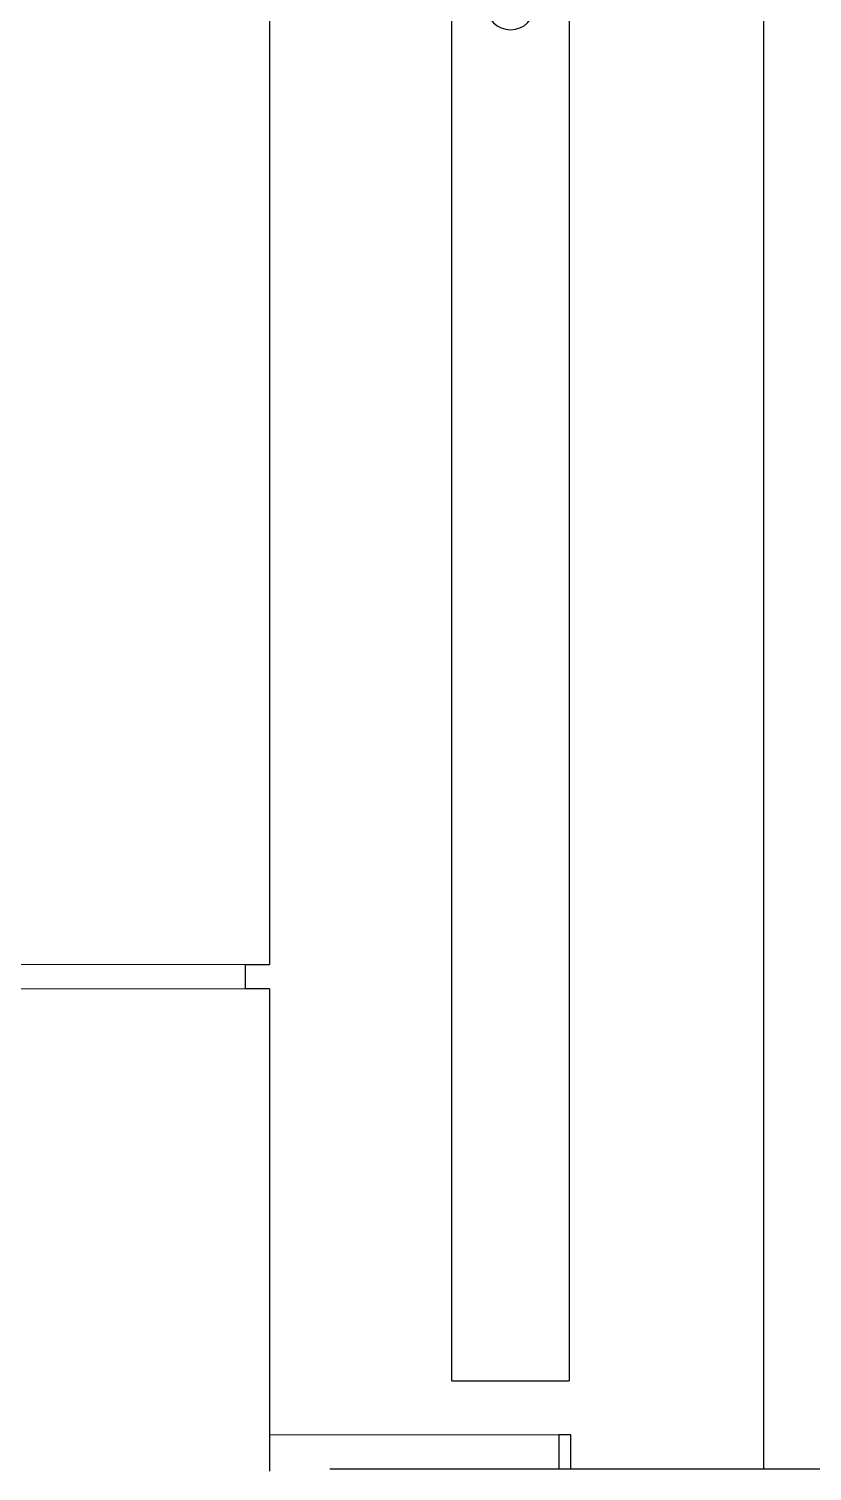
# Model space of a CAD drawing. Header units: millimetres. Extents: x 652937 to 1670132, y 1473552 to 2851037.
# Drawn here: x 782048 to 782373, y 1513220 to 1513818 of the extents above; entities that cross this region are included whole.
import ezdxf

# ---------------------------------------------------------------- set-up
doc = ezdxf.new("R2010")
doc.units = ezdxf.units.MM
doc.linetypes.add('DPA_Hidden 250', pattern=[300, 200, -100])
doc.layers.add('000 - 0_HIDE_OBJ_FRAMING_DEF_SUB_1', color=1, linetype='Continuous')

# ---------------------------------------------------------------- blocks, each defined once
blk = doc.blocks.new('PB-DRAIN-CHANNEL_GRATING_REV B - 175W X 100D-24499005-ENT 3 ELE-2 Sheet')
at = {"layer": '000 - 0_HIDE_OBJ_FRAMING_DEF_SUB_1', "lineweight": 9}
for p, q in [((-174738.47, 101165), (-174858.47, 101165)), ((-174738.47, 101151), (-174738.47, 101165))]:
    blk.add_line(p, q, dxfattribs=at)
at = {"layer": '000 - 0_HIDE_OBJ_FRAMING_DEF_SUB_1'}
for p, q in [((-174733.47, 101165), (-174738.47, 101165)), ((-174738.47, 101165), (-174738.47, 101151)), ((-174733.47, 101151), (-174733.47, 101165))]:
    blk.add_line(p, q, dxfattribs=at)
blk = doc.blocks.new('Railing - RL8A_Post_Start-End_-20961176-ENT 3 ELE-2 Sheet')
at = {"layer": '000 - 0_HIDE_OBJ_FRAMING_DEF_SUB_1'}
blk.add_line((-174653.47, 101151), (-174653.47, 101911.67), dxfattribs=at)
blk = doc.blocks.new('Railing - Railing-19040147-ENT 3 ELE-2 Sheet')
blk.add_blockref('Railing - RL8A_Post_Start-End_-20961176-ENT 3 ELE-2 Sheet', (0, 0))
blk = doc.blocks.new('Railing - RL10_Post_Start-End_-20894885-ENT 3 ELE-2 Sheet')
at = {"layer": '000 - 0_HIDE_OBJ_FRAMING_DEF_SUB_1'}
for p, q in [((-174782.77, 101187.5), (-174782.77, 101823.99)), ((-174734.17, 101804.84), (-174734.17, 101187.5)), ((-174782.77, 101187.5), (-174734.17, 101187.5))]:
    blk.add_line(p, q, dxfattribs=at)
blk.add_arc((-174758.47, 101757.5), 10, 180, 0, dxfattribs=at)
blk = doc.blocks.new('Railing - Railing-21262795-ENT 3 ELE-2 Sheet')
blk.add_blockref('Railing - RL10_Post_Start-End_-20894885-ENT 3 ELE-2 Sheet', (0, 0))
blk = doc.blocks.new('ACM_Handhole - ACM_Handhole-23962511-ENT 3 ELE-2 Sheet')
at = {"layer": '000 - 0_HIDE_OBJ_FRAMING_DEF_SUB_1'}
blk.add_line((-174833.47, 101151), (-174383.47, 101151), dxfattribs=at)
blk = doc.blocks.new('C-1-PP18-AR-2340-01-C_20260413-231939_PP18_ENT3_EX-ELE2')
at = {"layer": '000 - 0_HIDE_OBJ_FRAMING_DEF_SUB_1'}
for p, q in [((7090, 102250), (7090, 101360)), ((7080, 101350), (7080, 101360)), ((7080, 101360), (7090, 101360)), ((7090, 101350), (7080, 101350)), ((7090, 101350), (7090, 101150))]:
    blk.add_line(p, q, dxfattribs=at)
at = {"layer": '000 - 0_HIDE_OBJ_FRAMING_DEF_SUB_1', "linetype": 'DPA_Hidden 250', "lineweight": 9}
for p, q in [((6940, 101360), (7080, 101360)), ((7080, 101350), (6940, 101350))]:
    blk.add_line(p, q, dxfattribs=at)
at = {"layer": '000 - 0_HIDE_OBJ_FRAMING_DEF_SUB_1'}
for name in ['Railing - Railing-21262795-ENT 3 ELE-2 Sheet', 'Railing - Railing-19040147-ENT 3 ELE-2 Sheet', 'PB-DRAIN-CHANNEL_GRATING_REV B - 175W X 100D-24499005-ENT 3 ELE-2 Sheet', 'ACM_Handhole - ACM_Handhole-23962511-ENT 3 ELE-2 Sheet']:
    blk.add_blockref(name, (181948.47, 0), dxfattribs=at)

msp = doc.modelspace()

# ---------------------------------------------------------------- block references
msp.add_blockref('C-1-PP18-AR-2340-01-C_20260413-231939_PP18_ENT3_EX-ELE2', (775058.1769, 1412070.4203))

doc.saveas('drawing.dxf')
